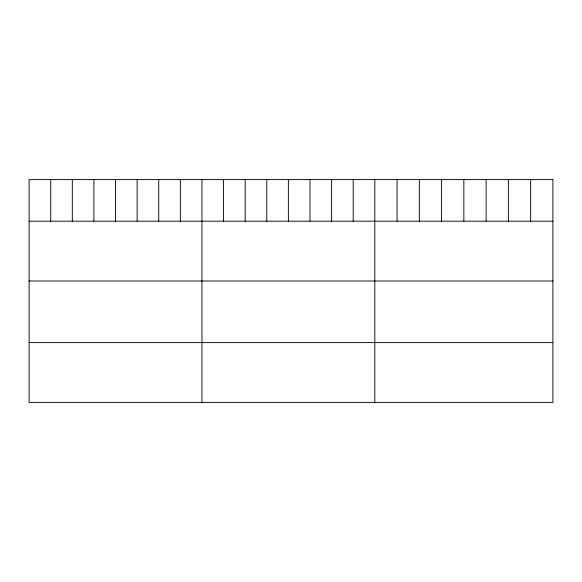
<?xml version="1.0" encoding="UTF-8"?>
<svg xmlns="http://www.w3.org/2000/svg" width="582" height="582" viewBox="0 0 582 582"><rect width="100%" height="100%" fill="white"/><g stroke="black" fill="none" stroke-linecap="round" stroke-linejoin="round"><path stroke-width="0.87" d="M29.1 221.189L552.9 221.189M29.1 280.997L552.9 280.997M29.1 342.609L552.9 342.609M530.639 179.591L530.639 221.189M508.377 179.591L508.377 221.189M486.116 179.591L486.116 221.189M463.854 179.591L463.854 221.189M441.593 179.591L441.593 221.189M419.331 179.591L419.331 221.189M397.07 179.591L397.07 221.189M374.808 179.591L374.808 402.409M353.201 179.591L353.201 221.189M331.595 179.591L331.595 221.189M309.988 179.591L309.988 221.189M288.381 179.591L288.381 221.189M266.774 179.591L266.774 221.189M245.168 179.591L245.168 221.189M223.561 179.591L223.561 221.189M201.954 179.591L201.954 402.409M180.347 179.591L180.347 221.189M158.74 179.591L158.74 221.189M137.134 179.591L137.134 221.189M115.527 179.591L115.527 221.189M93.92 179.591L93.92 221.189M72.314 179.591L72.314 221.189M50.707 179.591L50.707 221.189M552.9 179.591L29.1 179.591L29.1 402.409L552.9 402.409L552.9 179.591"/></g></svg>
